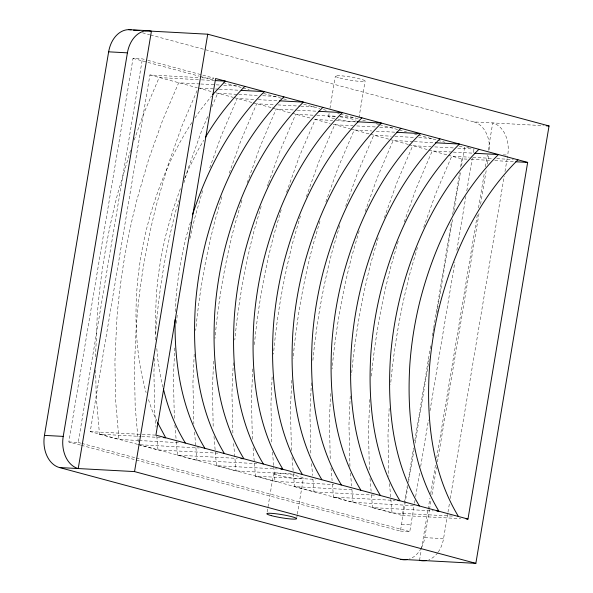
<?xml version="1.0" encoding="UTF-8"?>
<svg xmlns="http://www.w3.org/2000/svg" width="593" height="593" viewBox="0 0 593 593"><rect width="100%" height="100%" fill="white"/><g stroke="black" fill="none" stroke-linecap="round" stroke-linejoin="round"><path stroke-width="0.44" stroke-dasharray="2.96 2.22" d="M175.395 311.621L175.78 301.718A257.881 174.587 -75 0 1 186.417 236.14L190.583 221.582M154.536 358.313L153.921 372.078L154.684 411.624L156.026 427.13M155.359 339.952L155.722 331.695A481.234 325.794 -75 0 1 176.18 209.351L178.767 200.493M174.735 347.95L173.43 377.326L174.342 418.688M194.2 354.11L192.933 382.567L193.844 423.936M213.621 361.189L212.435 387.815L213.191 427.353M233.286 362.76L231.937 393.055L232.93 435.336M252.751 368.928L251.439 398.296L252.359 439.665M272.135 376.926L270.949 403.544L271.705 443.082M291.719 380.328L290.451 408.785L291.445 451.065M311.347 382.819L309.954 414.025L310.873 455.394M330.605 393.574L329.456 419.273L330.219 458.812M350.233 396.057L348.958 424.514L349.959 466.795M369.817 399.467L368.468 429.762L369.38 471.124M389.156 408.384L387.97 435.003L388.882 476.372M80.455 445.061L68.84 441.941L133.025 58.381L142.409 58.885L146.879 60.093M68.84 441.941L78.224 442.445L142.409 58.885M137.613 444.35L90.225 431.608L149.91 74.97L201.005 77.72M328.589 116.502L329.197 112.915M329.945 108.43L335.349 76.134M267.146 511.981L273.603 473.399M358.965 117.785L365.118 80.996M296.767 517.741L297.219 515.05M297.367 514.153L303.371 478.262M138.51 444.587L402.284 515.502L404.27 503.65M404.426 502.738L407.324 485.408M408.236 479.93L413.58 448.011M414.803 440.71L430.674 345.852M432.356 335.816L432.964 332.169M433.12 331.257L433.579 328.522M433.728 327.61L451.584 220.892M452.659 214.503L459.679 172.548M460.591 167.07L461.969 158.865L467.44 159.161M81.352 445.306L400.401 531.083L407.784 486.942M408.547 482.383L414.047 449.531M415.115 443.149L429.162 359.202M436.796 313.586L437.404 309.931M437.56 309.02L452.526 219.603M453.897 211.39L460.464 172.155M461.532 165.773L464.586 147.524L468.848 147.753M400.401 531.083L409.785 531.587L414.425 503.872M414.574 502.96L415.033 500.218M415.641 496.571L419.77 471.939M420.682 466.461L428.472 419.926M429.999 410.801L454.883 262.084M456.869 250.216L465.876 196.387M466.795 190.909L472.287 158.064M473.207 152.586L473.97 148.028M419.54 560.318L421.223 550.274M421.378 549.363L427.946 510.099M428.102 509.179L429.932 498.224M430.696 493.658L435.736 463.526M436.656 458.048L477.454 214.243M478.521 207.846L484.481 172.237M485.4 166.759L487.387 154.884M488.15 150.318L492.739 122.929A27.441 19.992 -86.9 0 1 507.734 155.084L507.274 157.827M421.571 547.539A27.441 19.992 -86.9 0 0 424.781 537.636L429.362 510.239M429.517 509.328L431.2 499.276M431.963 494.71L436.544 467.314M437.464 461.836L479.337 211.612M480.56 204.303L486.519 168.686M487.283 164.12L488.81 154.988M438.227 552.068A27.441 19.992 -86.9 0 0 443.549 538.644L449.509 503.027M450.272 498.461L504.22 176.091M504.984 171.525L507.126 158.739M183.926 182.777L187.803 169.487L201.65 130.727L208.21 115.413M202.658 190.679L195.683 214.592A481.234 325.794 -75 0 0 189.834 238.897M221.901 196.802L215.192 219.84A481.234 325.794 -75 0 0 195.727 330.405M241.922 200.278L234.695 225.081A481.234 325.794 -75 0 0 214.985 338.366M261.172 206.408L254.197 230.321A481.234 325.794 -75 0 0 234.821 339.982M281.186 209.878L273.699 235.569A481.234 325.794 -75 0 0 254.241 346.134M300.436 216.008L293.201 240.81A481.234 325.794 -75 0 0 273.492 354.095M319.938 221.248L312.711 246.058A481.234 325.794 -75 0 0 293.083 358.439M339.7 225.607L332.213 251.299A481.234 325.794 -75 0 0 312.837 360.959M359.202 230.855L351.716 256.539A481.234 325.794 -75 0 0 332.087 368.92M378.193 237.867L371.218 261.787A481.234 325.794 -75 0 0 351.508 375.072M398.214 241.336L390.72 267.028A481.234 325.794 -75 0 0 371.344 376.688M417.457 247.466L410.23 272.269A481.234 325.794 -75 0 0 390.594 384.649M180.361 188.663L173.037 209.492L166.915 230.892A257.881 174.587 -75 0 0 156.278 296.47L155.425 318.085L155.855 335.549M130.519 150.311L117.673 193.622A481.234 325.794 -75 0 0 97.215 315.965L95.466 359.106M134.218 139.978L143.143 114.998L159.161 77.564L200.553 79.788M209.766 167.841L221.159 135.967L237.178 98.534L254.649 99.476M229.269 173.082L240.662 141.216L256.68 103.782L274.159 104.724M247.237 182.637L260.164 146.456L276.182 109.023L296.418 110.113M267.354 186.158L268.281 183.571M268.585 182.711L279.666 151.704L295.692 114.271L313.163 115.205M286.552 192.258L299.168 156.945L315.194 119.512L332.666 120.453M306.366 196.639L318.678 162.185L334.697 124.752L353.094 125.746M325.868 201.887L338.18 167.434L354.199 130L371.678 130.942M345.675 206.268L357.683 172.674L373.701 135.241L391.18 136.182M365.184 211.508L377.185 177.922L393.203 140.482L413.44 141.571M384.375 217.616L396.687 183.163L412.713 145.73L431.104 146.716M404.189 221.997L416.197 188.404L432.215 150.97L452.452 152.06M423.691 227.238L435.699 193.652L451.718 156.218L469.196 157.16M184.593 178.641L188.819 168.612L198.329 149.525L203.784 140.17M197.076 90.603L182.147 125.486L168.301 164.246L156.678 204.103A481.234 325.794 -75 0 0 136.22 326.446L134.418 366.837L135.182 406.375L138.251 441.955M211.849 106.903L217.675 93.294L237.912 94.383M191.858 122.581C171.207 154.024 156.937 189.337 147.412 225.651A257.881 174.587 -75 0 0 136.775 291.23C134.567 325.223 136.864 359.699 146.123 392.581M194.949 118.051L200.612 109.742L211.531 96.059M201.916 77.772L213.776 78.409M201.472 79.84L214.347 80.537M199.819 83.947L178.663 82.805L162.645 120.238L148.791 158.998L137.176 198.863A481.234 325.794 -75 0 0 116.717 321.206L114.916 361.597L115.672 401.135L118.985 439.45L138.302 440.488M200.738 83.998L219.136 84.984M223.731 85.236L239.372 86.074M200.011 88.149L218.402 89.143M219.321 89.187L240.476 90.329M238.831 94.435L259.059 95.525M262.743 95.718L278.376 96.563M258.333 99.676L278.569 100.766M277.835 104.917L299.91 106.11M300.829 106.154L316.462 106.999M297.338 110.165L317.574 111.254M150.518 34.957L473.963 121.913L543.507 125.664M316.84 115.405L336.157 116.45M339.833 116.643L355.474 117.488M336.35 120.653L356.578 121.743M356.771 125.946L376.088 126.984M379.765 127.184L394.478 127.977M376.273 131.186L394.671 132.18M394.856 136.383L415.093 137.472M418.769 137.665L432.564 138.414M414.359 141.623L434.595 142.713M434.788 146.916L454.097 147.961M457.781 148.154L474.333 149.043M453.371 152.112L472.68 153.15M503.264 154.847L507.734 155.084M472.873 157.353L493.109 158.442M496.786 158.642L513.338 159.532M471.094 159.354L490.255 160.384M494.814 160.636L513.975 161.667M90.225 431.608L141.319 434.358M142.238 434.41L155.922 435.143M95.681 370.143L96.17 395.894L99.483 434.202L140.867 436.433M141.786 436.485L161.103 437.523M139.222 440.54L179.686 442.719M140.326 444.787L199.189 447.96M138.488 444.691L157.99 449.939L217.779 453.156M176.314 441.496L177.5 455.179L237.282 458.396M177.5 455.179L197.002 460.42L256.784 463.644M213.984 436.478L216.504 465.668L277.205 468.937M216.504 465.668L236.007 470.909L294.869 474.081M254.404 463.385L255.509 476.149L315.291 479.374M255.509 476.149L275.011 481.397L333.881 484.563M293.416 473.866L294.521 486.638L353.384 489.811M294.521 486.638L314.023 491.886L375.643 495.199M332.421 484.355L333.525 497.127L395.146 500.448M333.525 497.127L353.028 502.367L414.655 505.688M371.433 494.844L372.53 507.615L433.238 510.884M372.53 507.615L392.04 512.856L452.741 516.125M402.284 515.502L460.679 518.653M401.528 524.353L410.912 524.857M424.781 537.636L443.549 538.644M142.476 32.8L149.629 34.72M147.768 60.33L213.903 78.113M133.025 58.381L199.159 76.163M200.049 76.401L214.347 80.248M223.287 82.649L242.055 87.697M242.945 87.934L249.201 89.617M263.5 93.464L287.635 99.95M303.72 104.272L319.805 108.601M323.378 109.557L326.958 110.52M337.676 113.404L339.47 113.886M340.36 114.123L359.128 119.171M362.701 120.134L365.384 120.853M376.11 123.737L378.794 124.456M379.683 124.7L398.452 129.741M399.348 129.986L406.494 131.905M414.537 134.07L417.22 134.789M418.109 135.026L436.878 140.074M437.775 140.311L444.92 142.238M459.227 146.078L464.586 147.524M149.91 74.97L197.299 87.712M198.188 87.949L212.353 91.863M215.904 92.819L233.064 97.326M233.961 97.563L252.247 102.589M253.137 102.826L271.512 107.659M272.409 107.904L291.259 113.078M292.075 113.189L310.858 118.237M314.431 119.2L330.264 123.566M333.207 124.248L350.196 128.814M351.093 129.059L369.869 134.107M370.766 134.344L389.542 139.392M390.431 139.637L408.318 144.44M409.163 144.774L427.99 149.732M428.88 149.97L447.663 155.018M448.175 155.262L461.969 158.865M99.483 434.202L118.985 439.45M78.224 442.445L80.9 443.164M81.797 443.408L135.419 457.826M136.316 458.063L409.785 531.587M157.138 421.586L151.941 409.882L148.161 398.637M163.023 387.236L161.074 379.29L157.834 359.699L156.604 346.349M389.512 483.666L392.04 512.856M370.01 478.425L371.114 491.197M350.507 473.177L351.612 485.949M351.923 489.596L353.028 502.367M331.005 467.936L332.11 480.708M311.577 463.607L312.6 475.46M312.919 479.114L314.023 491.886M291.993 457.448L293.335 472.955M272.491 452.207L273.677 465.89M273.751 466.802L275.011 481.397M253.07 447.871L254.33 462.466M233.642 443.542L236.007 470.909M194.556 432.141L197.002 460.42M174.898 425.077L176.232 440.584M156.811 436.255L157.99 449.939M176.395 323.348A481.234 325.794 -75 0 1 177.433 313.356M356.512 121.869A15.092 1.579 9.5 0 1 336.283 119.149M334.645 118.763A15.092 1.579 9.5 0 1 335.786 116.295M340.1 116.821A15.092 1.579 9.5 0 1 356.223 120.223M473.963 121.913A27.441 19.992 -86.9 0 1 489.388 150.518M421.186 548.273A27.441 19.992 -86.9 0 1 409.348 559.029M437.76 552.713A27.441 19.992 -86.9 0 1 428.887 559.762M278.161 475.275A15.092 1.579 9.5 0 0 302.941 478.61A15.092 1.579 9.5 0 0 284.358 473.614A15.092 1.579 9.5 0 0 278.161 475.275M339.908 78.009A15.092 1.579 9.5 0 0 364.688 81.337A15.092 1.579 9.5 0 0 346.104 76.341A15.092 1.579 9.5 0 0 339.908 78.009"/><path stroke-width="0.89" d="M175.076 319.723C174.461 363.813 181.458 409.644 204.637 447.871L204.711 448.256M145.166 30.829L207.735 34.201L549.044 125.961L475.853 563.35L400.772 559.31L59.456 467.543A27.441 19.992 -86.9 0 1 44.46 435.388L108.645 51.828A27.441 19.992 -86.9 0 1 131.105 29.828M63.229 436.396L127.413 52.836A27.441 19.992 -86.9 0 1 151.423 31.17L78.224 468.559A27.441 19.992 -86.9 0 1 63.229 436.396L44.46 435.388M59.456 467.543L134.537 471.591L207.735 34.201M467.981 519.045L527.659 162.4L215.6 78.506L155.922 435.143L467.981 519.045L466.157 518.942M192.54 214.733C207.335 169.272 230.225 125.553 264.389 91.618L241.395 90.381M205.608 137.05C216.438 118.556 229.773 101.559 244.887 86.37M212.679 94.621L225.384 81.13L215.266 80.581M283.899 96.859C244.486 136.153 219.899 188.04 205.919 241.381A257.881 174.587 -75 0 0 195.29 306.959C192.28 356.838 197.869 409.57 224.139 453.119L224.213 453.504M322.903 107.348C283.491 146.634 258.911 198.522 244.924 251.869A257.881 174.587 -75 0 0 234.294 317.448C231.285 367.326 236.881 420.052 263.144 463.607L263.218 463.985M361.908 117.837C322.503 157.123 297.916 209.01 283.936 262.358A257.881 174.587 -75 0 0 273.299 327.929C270.289 377.808 275.886 430.54 302.156 474.089L302.23 474.474M400.92 128.318C361.508 167.611 336.92 219.499 322.94 272.839A257.881 174.587 -75 0 0 312.311 338.418C309.301 388.296 314.898 441.029 341.16 484.577L341.234 484.963M439.924 138.806C400.52 178.1 375.932 229.988 361.952 283.328A257.881 174.587 -75 0 0 351.315 348.906C348.306 398.785 353.902 451.518 380.172 495.066L380.246 495.451M478.929 149.295C439.524 188.581 414.937 240.476 400.957 293.817A257.881 174.587 -75 0 0 390.32 359.395C387.318 409.274 392.907 462.006 419.177 505.555L419.251 505.933M517.941 159.784C478.529 199.07 453.941 250.958 439.962 304.305A257.881 174.587 -75 0 0 429.332 369.884C426.323 419.762 431.919 472.488 458.181 516.036L458.256 516.421M128.763 29.65L147.531 30.658M133.544 30.206L139.8 30.54M108.645 51.828L127.413 52.836M279.488 100.817L303.401 102.1C263.989 141.393 239.402 193.281 225.422 246.621A257.881 174.587 -75 0 0 214.792 312.2C211.783 362.078 217.379 414.811 243.641 458.359L243.716 458.745M318.493 111.299L342.406 112.588C303.001 151.882 278.413 203.77 264.434 257.11A257.881 174.587 -75 0 0 253.797 322.688C250.787 372.567 256.384 425.3 282.653 468.848L282.728 469.233L280.882 469.13M546.279 125.812L549.044 125.961M357.497 121.787L381.41 123.077C342.005 162.371 317.418 214.258 303.438 267.599A257.881 174.587 -75 0 0 292.809 333.177C289.799 383.056 295.388 435.788 321.658 479.337L321.732 479.715M396.509 132.276L420.422 133.566C381.01 172.852 356.423 224.74 342.443 278.087A257.881 174.587 -75 0 0 331.813 343.666C328.804 393.544 334.4 446.27 360.663 489.825L360.737 490.203M435.514 142.765L459.427 144.055C420.022 183.341 395.435 235.228 381.455 288.576A257.881 174.587 -75 0 0 370.818 354.147C367.808 404.026 373.405 456.758 399.675 500.307L399.749 500.692L397.91 500.596M474.526 153.253L498.439 154.536C459.026 193.829 434.439 245.717 420.459 299.057A257.881 174.587 -75 0 0 409.83 364.636C406.82 414.514 412.409 467.247 438.679 510.795L438.753 511.181L436.915 511.077M515.799 161.763L527.659 162.4M163.861 437.671L165.699 437.767L157.508 422.424M240.958 458.597L242.796 458.693M134.537 471.591L475.853 563.35M163.453 389.001C167.871 407.836 175.009 426.115 185.135 442.63L185.209 443.015M426.575 560.467A27.441 19.992 -86.9 0 1 419.54 560.318M358.365 121.372A15.092 1.579 9.5 0 1 357.927 121.713M407.02 559.607A27.441 19.992 -86.9 0 1 400.772 559.31M271.409 515.651A15.092 1.579 9.5 0 0 296.181 518.979A15.092 1.579 9.5 0 0 277.606 513.983A15.092 1.579 9.5 0 0 271.409 515.651"/></g></svg>
